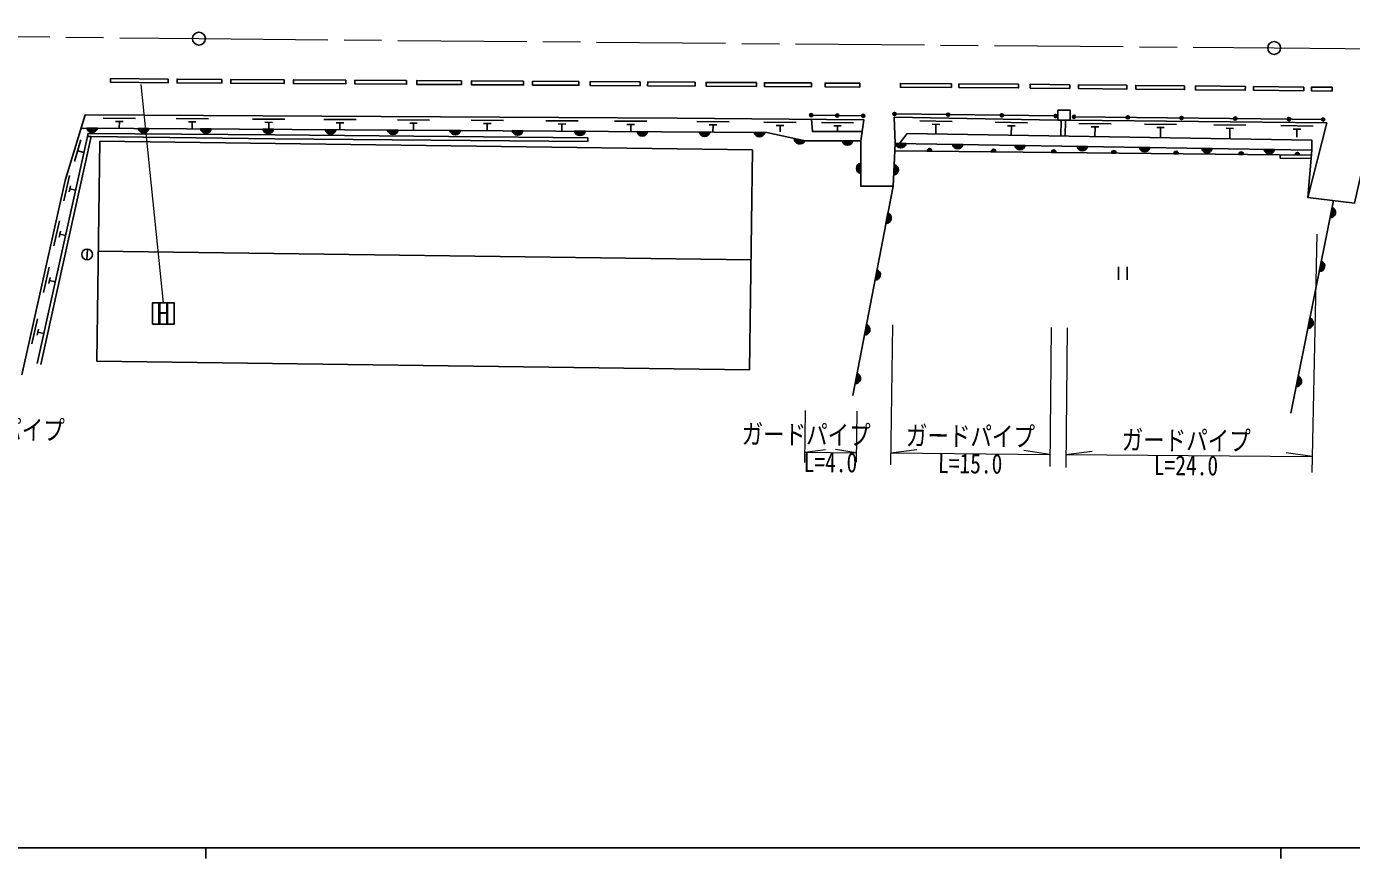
# Model space of a CAD drawing. Units: millimetres at full size, sheet at 1:1000; details may follow other scales. Extents: x 40000 to 680000, y 20000 to 380000.
# Drawn here: x 151314 to 274581, y 204000 to 281431 of the extents above; entities that cross this region are included whole.
import ezdxf
from ezdxf.enums import TextEntityAlignment as Align

# ---------------------------------------------------------------- set-up
doc = ezdxf.new("R2010")
doc.units = ezdxf.units.MM
doc.header["$LTSCALE"] = 1000
doc.linetypes.add('CHAIN', pattern=[18.5, 12, -1.5, 3.5, -1.5])
for name, color, linetype, lineweight in [('M-BGD', 7, 'Continuous', 25), ('M-BMK', 2, 'CHAIN', 13), ('M-BMK-SRVR', 3, 'Continuous', 25), ('M-STR-HTXT', 7, 'Continuous', 13), ('M-STR-STRC', 7, 'Continuous', 25), ('M-TTL-BAND', 7, 'Continuous', 25)]:
    doc.layers.add(name, color=color, linetype=linetype, lineweight=lineweight)
doc.styles.add('ＭＳ ゴシック', font='')
doc.styles.get('ＭＳ ゴシック').set_extended_font_data('MS Gothic')

msp = doc.modelspace()

# ---------------------------------------------------------------- hatches: boundary and pattern name
at = {"layer": 'M-BGD'}
for points in [[(224166, 273182, -0.41421), (224316, 273332, -0.41421), (224466, 273182, -1)], [(226588, 273149, -0.41421), (226738, 273299, -0.41421), (226888, 273149, -1)], [(229010, 273116, -0.41421), (229160, 273266, -0.41421), (229310, 273116, -1)], [(231907, 273290, -0.41421), (232059, 273438, -0.41421), (232207, 273287, -1)], [(236907, 273229, -0.41421), (237059, 273377, -0.41421), (237207, 273225, -1)], [(241907, 273167, -0.41421), (242058, 273315, -0.41421), (242207, 273163, -1)], [(246906, 273105, -0.41421), (247058, 273253, -0.41421), (247206, 273101, -1)], [(248615, 273028, -0.41421), (248766, 273177, -0.41421), (248915, 273025, -1)], [(253614, 272974, -0.41421), (253766, 273123, -0.41421), (253914, 272971, -1)], [(258614, 272920, -0.41421), (258766, 273068, -0.41421), (258914, 272917, -1)], [(263614, 272866, -0.41421), (263765, 273014, -0.41421), (263914, 272863, -1)], [(268613, 272812, -0.41421), (268765, 272960, -0.41421), (268913, 272808, -1)], [(271796, 272777, -0.41421), (271947, 272926, -0.41421), (272096, 272774, -1)], [(157912, 271969, -0.82183), (156921, 271975)], [(162702, 271938, -0.82183), (161711, 271944)], [(168501, 271901, -0.82183), (167511, 271907)], [(174301, 271864, -0.82183), (173311, 271870)], [(180101, 271826, -0.82183), (179110, 271833)], [(185901, 271789, -0.82183), (184910, 271796)], [(191701, 271752, -0.82183), (190710, 271758)], [(197501, 271715, -0.82183), (196510, 271721)], [(203301, 271678, -0.82183), (202310, 271684)], [(209101, 271641, -0.82183), (208110, 271647)], [(214901, 271603, -0.82183), (213910, 271610)], [(220006, 271571, -0.82183), (219015, 271577)], [(223712, 270795, -0.82183), (222744, 271008)], [(228188, 270786, -0.82183), (227197, 270787)], [(233148, 270534, -0.82183), (232158, 270549)], [(235122, 269832, -0.4608), (235325, 270065, -0.4608), (235524, 269828)], [(238437, 270448, -0.82183), (237446, 270464)], [(241084, 269770, -0.4608), (241287, 270003, -0.4608), (241486, 269765)], [(244236, 270355, -0.82183), (243245, 270371)], [(250035, 270262, -0.82183), (249045, 270278)], [(255835, 270168, -0.82183), (254844, 270184)], [(261634, 270075, -0.82183), (260643, 270091)], [(267433, 269982, -0.82183), (266442, 269998)], [(228929, 267735, -0.82183), (228929, 268725)], [(246679, 269711, -0.4608), (246882, 269944, -0.4608), (247080, 269707)], [(252268, 269652, -0.4608), (252471, 269885, -0.4608), (252669, 269648)], [(258064, 269592, -0.4608), (258267, 269825, -0.4608), (258465, 269587)], [(264113, 269528, -0.4608), (264317, 269761, -0.4608), (264515, 269524)], [(269342, 269473, -0.4608), (269545, 269706, -0.4608), (269744, 269469)], [(232041, 268589, -0.82183), (231990, 267599)], [(231456, 264079, -0.82183), (231269, 263106)], [(272787, 264592, -0.82183), (272592, 263621)], [(271781, 259595, -0.82183), (271585, 258624)], [(230441, 258798, -0.82183), (230254, 257825)], [(270716, 254306, -0.82183), (270520, 253335)], [(229458, 253682, -0.82183), (229271, 252709)], [(228587, 249151, -0.82183), (228400, 248178)], [(269624, 248884, -0.82183), (269429, 247912)]]:
    msp.add_hatch(color=256, dxfattribs=at).paths.add_polyline_path(points)

# ---------------------------------------------------------------- linework, layer by layer
for p, q in [((161452, 272883), (158452, 272900)), ((160301, 272590), (159601, 272594)), ((159951, 272592), (159947, 271956)), ((168234, 272845), (165234, 272862)), ((167082, 272551), (166382, 272555)), ((166732, 272553), (166729, 271912)), ((175353, 272804), (172353, 272821)), ((174201, 272511), (173501, 272515)), ((173851, 272513), (173847, 271867)), ((181973, 272767), (178973, 272784)), ((180821, 272473), (180121, 272477)), ((180471, 272475), (180468, 271824)), ((188819, 272728), (185819, 272745)), ((187667, 272434), (186967, 272438)), ((187317, 272436), (187313, 271780)), ((195686, 272689), (192686, 272706)), ((202631, 272649), (199631, 272666)), ((209030, 272613), (206030, 272630)), ((216686, 272558), (213686, 272582)), ((222922, 272507), (219922, 272531)), ((229160, 273116), (224316, 273182)), ((228266, 272464), (225266, 272488)), ((232057, 273288), (247056, 273103)), ((237424, 272595), (234424, 272649)), ((244441, 272468), (241441, 272522)), ((247576, 272717), (247552, 271227)), ((247976, 272717), (247952, 271220)), ((248765, 273027), (271946, 272776)), ((157912, 271969), (156921, 271975)), ((157322, 271178), (156978, 271189)), ((162702, 271938), (161711, 271944)), ((168501, 271901), (167511, 271907)), ((174301, 271864), (173311, 271870)), ((180101, 271826), (179110, 271833)), ((185901, 271789), (184910, 271796)), ((191701, 271752), (190710, 271758)), ((194534, 272395), (193834, 272399)), ((194184, 272397), (194180, 271736)), ((197501, 271715), (196510, 271721)), ((201479, 272356), (200779, 272360)), ((201129, 272358), (201125, 271692)), ((203301, 271678), (202310, 271684)), ((207879, 272319), (207179, 272323)), ((207529, 272321), (207525, 271651)), ((209101, 271641), (208110, 271647)), ((214901, 271603), (213910, 271610)), ((215533, 272267), (214833, 272273)), ((215183, 272270), (215178, 271602)), ((220006, 271571), (219015, 271577)), ((221770, 272216), (221070, 272222)), ((221420, 272219), (221415, 271627)), ((227114, 272173), (226414, 272179)), ((226764, 272176), (226760, 271653)), ((236268, 272315), (235568, 272328)), ((235918, 272322), (235902, 271414)), ((243285, 272189), (242586, 272201)), ((242935, 272195), (242908, 271301)), ((252228, 272375), (249228, 272408)), ((251075, 272088), (250375, 272096)), ((250725, 272092), (250715, 271176)), ((258313, 272309), (255313, 272341)), ((257160, 272021), (256460, 272029)), ((256810, 272025), (256799, 271078)), ((264764, 272238), (261764, 272271)), ((263611, 271950), (262911, 271958)), ((263261, 271954), (263250, 270975)), ((271011, 272169), (268012, 272202)), ((269858, 271882), (269158, 271890)), ((269508, 271886), (269492, 271136)), ((156382, 270874), (155768, 268866)), ((203525, 271084), (203522, 270734)), ((223712, 270795), (222744, 271008)), ((228188, 270786), (227197, 270787)), ((232142, 270550), (270883, 269926)), ((233148, 270534), (232158, 270549)), ((238437, 270448), (237446, 270464)), ((244236, 270355), (243245, 270371)), ((250035, 270262), (249045, 270278)), ((255835, 270168), (254844, 270184)), ((261634, 270075), (260643, 270091)), ((267433, 269982), (266442, 269998)), ((156075, 269870), (156648, 269695)), ((228929, 267735), (228929, 268725)), ((232107, 269864), (270845, 269458)), ((235122, 269832), (235524, 269828)), ((241084, 269770), (241486, 269765)), ((246679, 269711), (247080, 269707)), ((252268, 269652), (252669, 269648)), ((258064, 269592), (258465, 269587)), ((264113, 269528), (264515, 269524)), ((269342, 269473), (269744, 269469)), ((155322, 267556), (154798, 265214)), ((232041, 268589), (231990, 267599)), ((155414, 266593), (155292, 266046)), ((155353, 266319), (155876, 266202)), ((228191, 247094), (231937, 266582)), ((272915, 265224), (268930, 245438)), ((231456, 264079), (231269, 263106)), ((272787, 264592), (272592, 263621)), ((154382, 263350), (153858, 261008)), ((154474, 262387), (154351, 261840)), ((154413, 262114), (154947, 261994)), ((156994, 260716), (156915, 259719)), ((157992, 260518), (218717, 259712)), ((153414, 259021), (152890, 256679)), ((252903, 259069), (252903, 257869)), ((253703, 259069), (253703, 257869)), ((271781, 259595), (271585, 258624)), ((153506, 258058), (153384, 257511)), ((153445, 257785), (153991, 257663)), ((230441, 258798), (230254, 257825)), ((152342, 254225), (151818, 251883)), ((270716, 254306), (270520, 253335)), ((152434, 253262), (152312, 252716)), ((152373, 252989), (152931, 252864)), ((229458, 253682), (229271, 252709)), ((228587, 249151), (228400, 248178)), ((269624, 248884), (269429, 247912))]:
    msp.add_line(p, q, dxfattribs=at)
for points in [[(164495, 276536), (159141, 276587), (159138, 276237), (164491, 276186)], [(169485, 276505), (165321, 276530), (165319, 276180), (169482, 276155)], [(175274, 276470), (170324, 276499), (170322, 276149), (175272, 276120)], [(181017, 276435), (176152, 276465), (176150, 276115), (181015, 276085)], [(186674, 276401), (181868, 276430), (181866, 276080), (186672, 276051)], [(191778, 276371), (187625, 276396), (187623, 276046), (191776, 276021)], [(197557, 276336), (192703, 276365), (192701, 276015), (197555, 275986)], [(202710, 276305), (198391, 276331), (198389, 275981), (202708, 275955)], [(203766, 275949), (208391, 275921), (208393, 276271), (203768, 276299)], [(213518, 276240), (209104, 276267), (209102, 275917), (213516, 275890)], [(219229, 276206), (214538, 276234), (214536, 275884), (219227, 275856)], [(224351, 276175), (219967, 276202), (219964, 275852), (224349, 275825)], [(228826, 275798), (228828, 276148), (225606, 276168), (225604, 275818)], [(237361, 275747), (237363, 276097), (232616, 276126), (232614, 275776)], [(243608, 276060), (238054, 276093), (238051, 275743), (243605, 275710)], [(248379, 276013), (244693, 276050), (244689, 275700), (248375, 275663)], [(253684, 275960), (249194, 276005), (249190, 275655), (253680, 275610)], [(259049, 275906), (254516, 275952), (254512, 275602), (259045, 275556)], [(264706, 275850), (260060, 275896), (260057, 275546), (264703, 275500)], [(270142, 275796), (265479, 275842), (265476, 275492), (270138, 275446)], [(272784, 275769), (270867, 275789), (270864, 275439), (272781, 275419)], [(247264, 273646), (248400, 273646), (248400, 272717), (247264, 272717)], [(158128, 270748), (218853, 269942), (218581, 249483), (157856, 250289)]]:
    msp.add_lwpolyline(points, close=True, dxfattribs=at)
for points in [[(150872, 249027), (154909, 267084), (156783, 273210), (211845, 272897)], [(211845, 272897), (229200, 272756), (228929, 270786), (228929, 266567), (231937, 266582), (232142, 270550), (232040, 272992), (247264, 272717)], [(224350, 272796), (224428, 271653), (229048, 271653)], [(270522, 265507), (272285, 272455), (248400, 272717)], [(152311, 250055), (157041, 271476), (174421, 271333), (203525, 271084)], [(156406, 271978), (220181, 271570), (223740, 270789), (228929, 270786)], [(232520, 270544), (233255, 271457), (270883, 270852), (270883, 269926), (270522, 265507), (274874, 264993), (275660, 268561), (276391, 269254)], [(152653, 249980), (157318, 271178), (174418, 270983), (203522, 270734)], [(267944, 269488), (267943, 269182), (270820, 269155)]]:
    msp.add_lwpolyline(points, dxfattribs=at)
for centre, radius in [((224316, 273182), 150), ((226738, 273149), 150), ((229160, 273116), 150), ((232057, 273288), 150), ((237057, 273227), 150), ((242057, 273165), 150), ((247056, 273103), 150), ((248765, 273027), 150), ((253764, 272973), 150), ((258764, 272918), 150), ((263764, 272864), 150), ((268763, 272810), 150), ((271946, 272776), 150), ((156954, 260217), 500)]:
    msp.add_circle(centre, radius, dxfattribs=at)
for centre, radius, start, end in [((157417, 272070), 505, 190.80354, 348.46173), ((162207, 272039), 505, 190.80354, 348.46173), ((168007, 272002), 505, 190.80354, 348.46173), ((173807, 271965), 505, 190.80354, 348.46173), ((179606, 271928), 505, 190.80354, 348.46173), ((185406, 271890), 505, 190.80354, 348.46173), ((191206, 271853), 505, 190.80354, 348.46173), ((197006, 271816), 505, 190.80354, 348.46173), ((202806, 271779), 505, 190.80354, 348.46173), ((208606, 271742), 505, 190.80354, 348.46173), ((214406, 271704), 505, 190.80354, 348.46173), ((219511, 271672), 505, 190.80354, 348.46173), ((223249, 270997), 505, 178.80589, 336.46408), ((227693, 270885), 505, 191.13288, 348.79108), ((232654, 270639), 505, 190.24902, 347.90721), ((235323, 269862), 203, 350.43772, 188.3611), ((237943, 270554), 505, 190.24902, 347.90721), ((241285, 269799), 203, 350.43772, 188.3611), ((243742, 270461), 505, 190.24902, 347.90721), ((249542, 270368), 505, 190.24902, 347.90721), ((255341, 270274), 505, 190.24902, 347.90721), ((261140, 270181), 505, 190.24902, 347.90721), ((266939, 270088), 505, 190.24902, 347.90721), ((229027, 268230), 505, 101.1709, 258.8291), ((246880, 269741), 203, 350.43772, 188.3611), ((252469, 269682), 203, 350.43772, 188.3611), ((258265, 269621), 203, 350.43772, 188.3611), ((264314, 269558), 203, 350.43772, 188.3611), ((269543, 269503), 203, 350.43772, 188.3611), ((231918, 268099), 505, 278.21642, 75.87461), ((231267, 263611), 505, 270.28972, 67.94791), ((272594, 264126), 505, 269.78594, 67.44413), ((271587, 259129), 505, 269.78594, 67.44413), ((230251, 258330), 505, 270.28972, 67.94791), ((270522, 253840), 505, 269.78594, 67.44413), ((229268, 253214), 505, 270.28972, 67.94791), ((228397, 248683), 505, 270.28972, 67.94791), ((269430, 248417), 505, 269.78594, 67.44413)]:
    msp.add_arc(centre, radius, start, end, dxfattribs=at)
at = {"layer": 'M-BMK'}
msp.add_lwpolyline([(67493, 281431), (167356, 280298), (267382, 279432), (317375, 278999)], dxfattribs=at)
at = {"layer": 'M-BMK-SRVR'}
for centre in [(167356, 280298), (267382, 279432)]:
    msp.add_circle(centre, 600, dxfattribs=at)
at = {"layer": 'M-STR-HTXT'}
for p, q in [((161938, 276040), (164036, 255725)), ((271348, 262111), (270900, 239924)), ((231877, 253662), (231698, 240626)), ((246634, 253417), (246508, 240474)), ((248134, 253402), (248007, 240380)), ((223767, 245695), (223701, 240862)), ((228567, 245629), (228502, 240888)), ((223714, 241808), (225661, 242065)), ((223714, 241808), (228514, 241767)), ((228514, 241767), (226571, 242057)), ((231713, 241739), (234147, 242060)), ((231713, 241739), (246519, 241611)), ((246519, 241611), (244091, 241974)), ((248019, 241598), (250453, 241919)), ((270929, 241400), (268501, 241763))]:
    msp.add_line(p, q, dxfattribs=at)
msp.add_lwpolyline([(248019, 241598), (267053, 241433), (270929, 241400)], dxfattribs=at)
at = {"layer": 'M-STR-STRC'}
msp.add_lwpolyline([(163036, 253725), (165036, 253725), (165036, 255725), (163036, 255725)], close=True, dxfattribs=at)
at = {"layer": 'M-TTL-BAND'}
for p, q in [((40000, 205000), (579000, 205000)), ((168000, 205000), (168000, 204000)), ((268000, 205000), (268000, 204000))]:
    msp.add_line(p, q, dxfattribs=at)

# ---------------------------------------------------------------- texts
at = {"layer": 'M-STR-HTXT', "style": 'ＭＳ ゴシック', "width": 0.8}
for rotation, p in [(359.35, (148855, 242454)), (359.504, (223828, 241984)), (359.504, (239116, 241847)), (359.504, (259190, 241450))]:
    msp.add_text('ガードパイプ', height=1833, rotation=rotation, dxfattribs=at).set_placement(p, align=Align.BOTTOM_CENTER)
for s, p in [('L=4.0', (226114, 241788)), ('L=15.0', (239116, 241675)), ('L=24.0', (259191, 241501))]:
    msp.add_text(s, height=1833, rotation=359.504, dxfattribs=at).set_placement(p, align=Align.TOP_CENTER)
at = {"layer": 'M-STR-STRC', "style": 'ＭＳ ゴシック'}
msp.add_text('H', height=1833, dxfattribs=at).set_placement((164036, 254725), align=Align.MIDDLE_CENTER)

doc.saveas('drawing.dxf')
